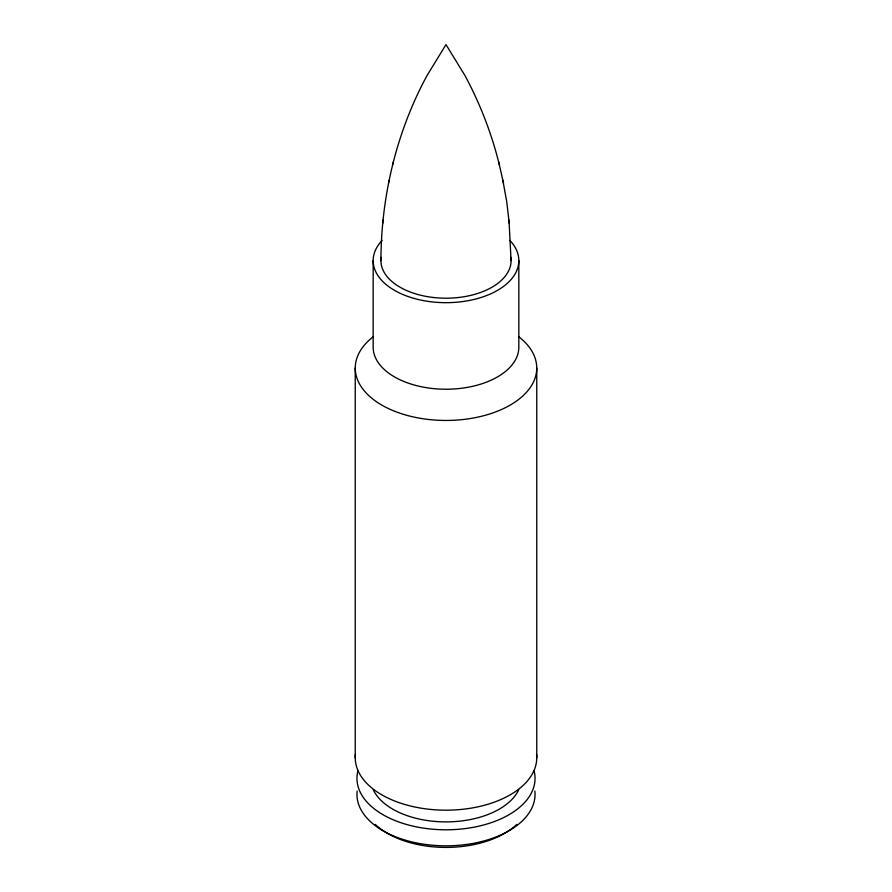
<?xml version="1.0" encoding="UTF-8"?>
<svg xmlns="http://www.w3.org/2000/svg" width="892" height="892" viewBox="0 0 892 892"><rect width="100%" height="100%" fill="white"/><g stroke="black" fill="none" stroke-linecap="round" stroke-linejoin="round"><path stroke-width="1.34" d="M380.929 260.631C381.096 196.418 396.405 132.049 427.056 75.497L446 44.6L464.944 75.497C480.13 103.717 491.771 133.833 499.386 164.964M382.768 223.234L383.014 220.045M388.499 183.172L389.157 180.284M392.614 164.964L393.216 162.288M502.843 180.284L506.701 201.536L509.232 223.234M498.784 162.288L503.501 183.172M508.986 220.045L511.071 260.631M536.761 368.05L536.761 757.787M518.832 260.631L518.832 347.178A72.832 42.047 0 0 1 446 389.224A72.832 42.047 0 0 1 373.168 347.178L373.168 260.631M355.239 368.05L355.239 757.787M510.826 257.353A65.071 37.564 0 0 1 474.778 294.327A65.071 37.564 0 0 1 402.036 288.328L398.022 286.009A65.071 37.564 0 0 1 381.174 257.353M518.486 336.518A90.761 52.405 0 0 1 507.124 406.785A90.761 52.405 0 0 1 384.876 406.785A90.761 52.405 0 0 1 373.514 336.518M536.56 754.364A90.761 52.405 0 0 1 446 810.192A90.761 52.405 0 0 1 355.44 754.364M509.856 240.405A72.832 42.047 0 0 1 446 302.678A72.832 42.047 0 0 1 382.144 240.405M518.776 789.643A75.352 43.507 0 0 1 446 821.889A75.352 43.507 0 0 1 373.224 789.643M534.007 770.565A89.044 51.413 0 0 1 446 829.794A89.044 51.413 0 0 1 357.993 770.565M534.854 791.059A89.044 51.413 0 0 1 446 845.828A89.044 51.413 0 0 1 357.146 791.059M516.724 824.42A82.722 47.767 0 0 1 375.276 824.42"/></g></svg>
